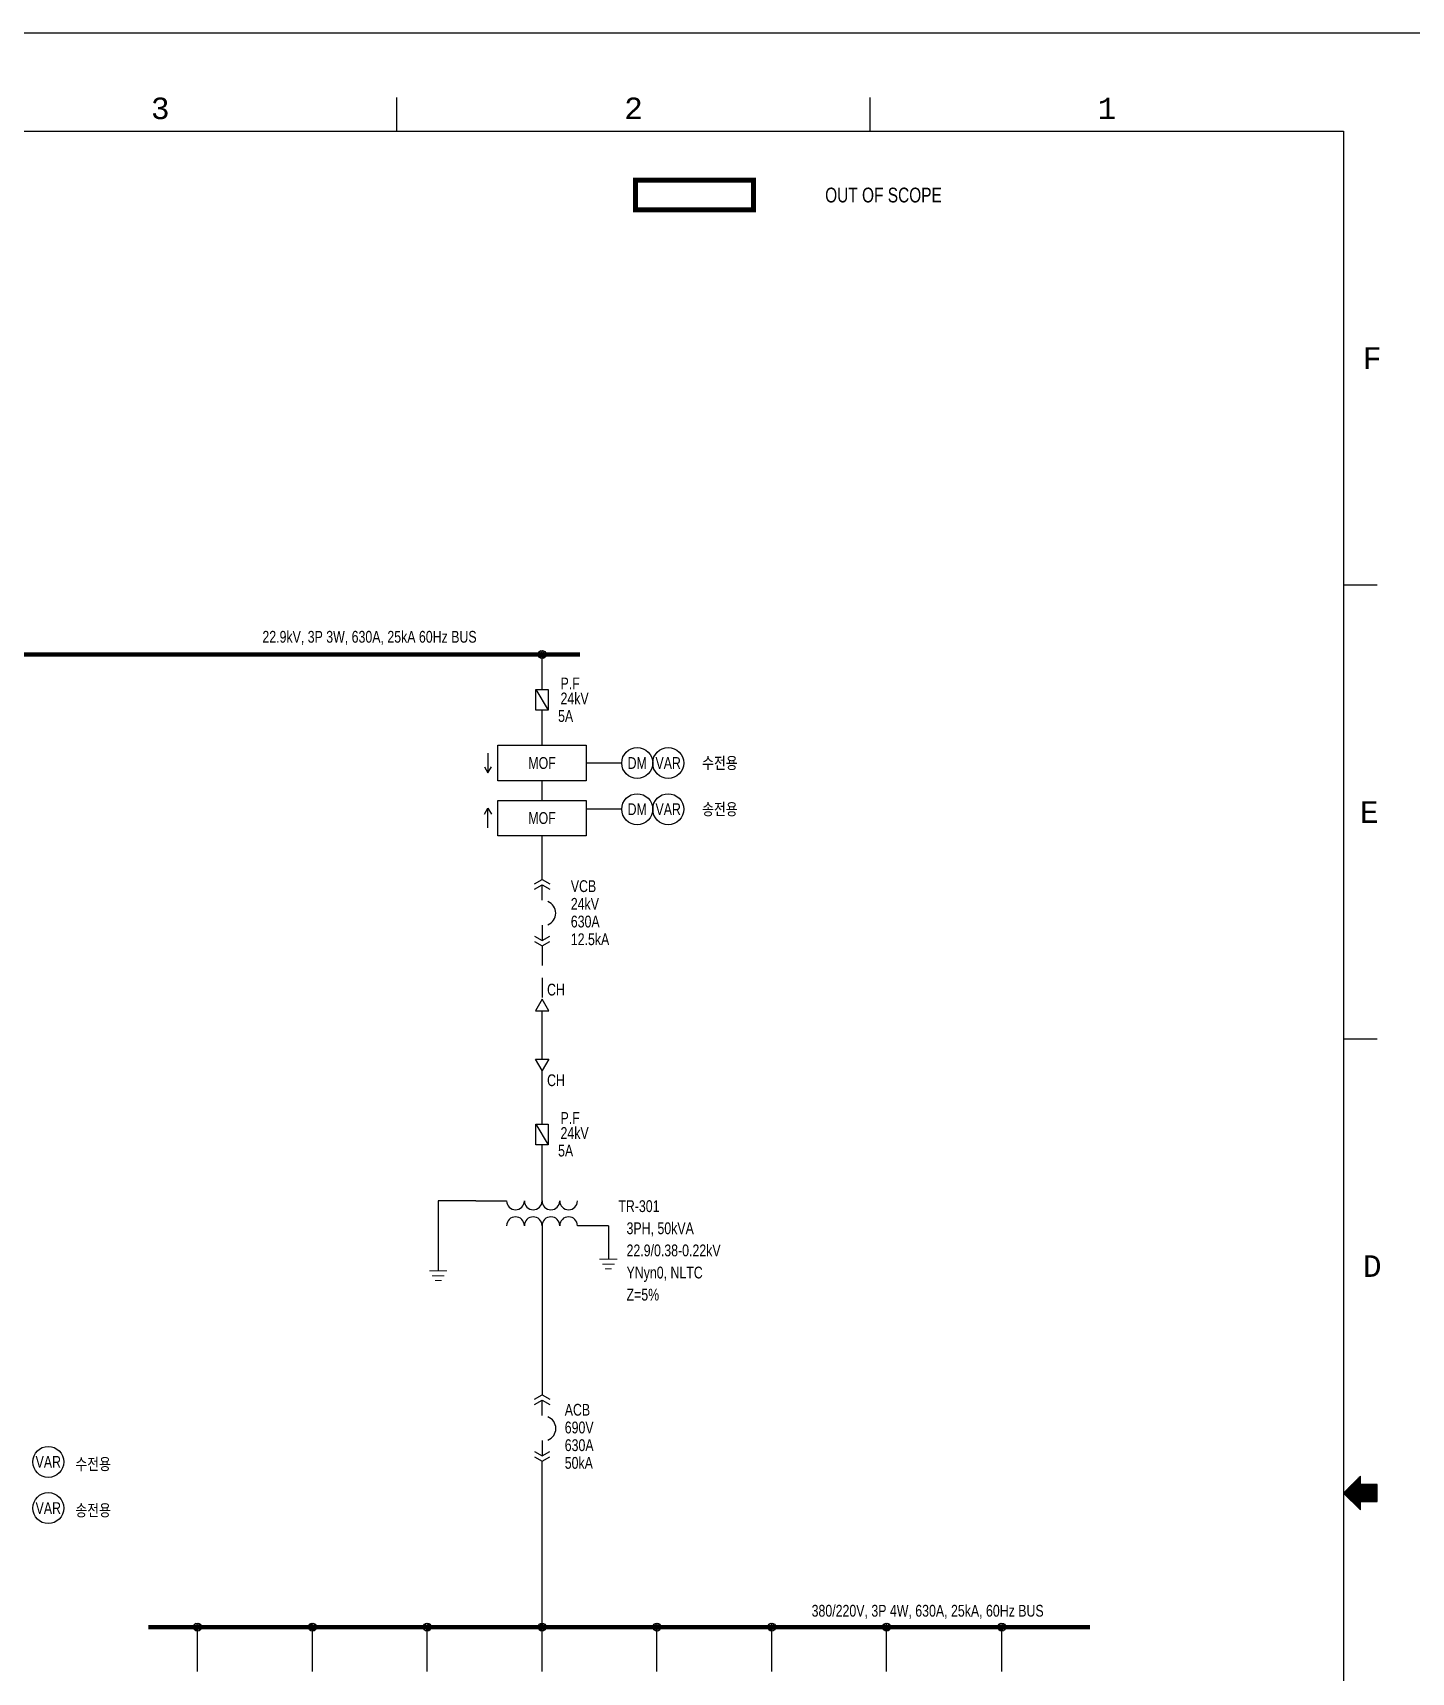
# Model space of a CAD drawing. Header units: feet. Extents: x 1 to 168002, y -59383 to 29717.
# Drawn here: x 111673 to 125689, y 13044 to 29717 of the extents above; entities that cross this region are included whole.
import ezdxf
from ezdxf.enums import TextEntityAlignment as Align
from ezdxf.lldxf.tags import DXFTag

# ---------------------------------------------------------------- set-up
doc = ezdxf.new("R2010")
doc.units = ezdxf.units.FT
doc.header["$LTSCALE"] = 50
doc.header["$MEASUREMENT"] = 0
for name, pattern in [('CONTINU', [0]), ('DASH', [3.25, 2, -1.25]), ('PHANTOMX2', [5, 2.5, -0.5, 0.5, -0.5, 0.5, -0.5])]:
    doc.linetypes.add(name, pattern=pattern)
doc.layers.get('0').update_dxf_attribs({"linetype": 'CONTINUOUS'})
doc.layers.add('Border', color=7, linetype='CONTINUOUS', lineweight=0)
for name, color, linetype in [('E-BUS', 6, 'CONTINUOUS'), ('E-Control', 7, 'CONTINUOUS'), ('E-PNL', 1, 'CEN50'), ('E-Pow', 4, 'CONTINUOUS'), ('E-SYM0', 3, 'CONTINUOUS'), ('E-SYM1', 3, 'CONTINUOUS'), ('E-SYM2', 3, 'CONTINUOUS'), ('E-Text-1', 2, 'CONTINUOUS'), ('E-Text-2', 4, 'CONTINUOUS'), ('TEXT', 7, 'CONTINUOUS'), ('WIRE', 3, 'CONTINUOUS')]:
    doc.layers.add(name, color=color, linetype=linetype)
doc.styles.add('TB-1$0$MONOTXT', font='monotxt_.ttf')
doc.styles.add('돋움', font='')
doc.styles.get('돋움').set_extended_font_data('Dotum')
tags = doc.linetypes.add('CEN50', pattern=[56, 50, -2, 2, -2]).pattern_tags.tags
tags[10:11] = [DXFTag(74, 4), DXFTag(75, 0), DXFTag(340, '0'), DXFTag(46, 1.0), DXFTag(50, 0.0), DXFTag(44, 0.0), DXFTag(45, 0.0)]
tags[8:9] = [DXFTag(74, 4), DXFTag(75, 0), DXFTag(340, '0'), DXFTag(46, 1.0), DXFTag(50, 0.0), DXFTag(44, 0.0), DXFTag(45, 0.0)]
tags[6:7] = [DXFTag(74, 4), DXFTag(75, 0), DXFTag(340, '0'), DXFTag(46, 1.0), DXFTag(50, 0.0), DXFTag(44, 0.0), DXFTag(45, 0.0)]
tags[4:5] = [DXFTag(74, 4), DXFTag(75, 0), DXFTag(340, '0'), DXFTag(46, 1.0), DXFTag(50, 0.0), DXFTag(44, 0.0), DXFTag(45, 0.0)]

# ---------------------------------------------------------------- blocks, each defined once
blk = doc.blocks.new('A$C06845E03')
at = {"layer": 'E-SYM0'}
for p, q in [((0, -4.7), (0, -1.2)), ((0, -10.3), (0, -13.8))]:
    blk.add_line(p, q, dxfattribs=at)
for points in [[(-1.73, -1), (0, 0), (1.73, -1)], [(-1.73, -2.2), (0, -1.2), (1.73, -2.2)], [(-1.73, -12.8), (0, -13.8), (1.73, -12.8)], [(-1.73, -14), (0, -15), (1.73, -14)]]:
    blk.add_lwpolyline(points, dxfattribs=at)
blk.add_arc((0.3, -7.6), 2.8, 290.9248, 69.0752, dxfattribs=at)
blk = doc.blocks.new('A$C004C2F88')
at = {"layer": 'E-SYM0'}
h = blk.add_hatch(dxfattribs=at)
h.set_pattern_fill('ANSI31', scale=0.1)
h.set_pattern_definition([(45, (-150.85967, -255), (-0.2245064, 0.2245064), [])])
edge = h.paths.add_edge_path()
edge.add_arc((0, 0), 0.9, 0, 360)
blk.add_circle((0, 0), 0.9, dxfattribs=at)
blk = doc.blocks.new('FORMAT')
at = {"layer": 'Border', "color": 0, "linetype": 'Continuous', "lineweight": 25}
for p, q in [((31375, 28700), (31375, 29041)), ((36187, 28700), (36187, 29041)), ((2500, 28700), (41000, 28700)), ((41000, 28700), (41000, 1000)), ((41343, 24083), (41000, 24083)), ((41343, 19467), (41000, 19467)), ((41171, 15021), (41000, 14850)), ((41171, 15006), (41156, 15006)), ((41171, 15016), (41166, 15016)), ((41171, 14936), (41171, 15021)), ((41000, 14850), (41171, 14679)), ((41343, 14849), (41001, 14849)), ((41343, 14859), (41009, 14859)), ((41343, 14840), (41010, 14840)), ((41343, 14869), (41019, 14869)), ((41343, 14879), (41029, 14879)), ((41343, 14889), (41039, 14889)), ((41343, 14898), (41048, 14898)), ((41343, 14908), (41058, 14908)), ((41343, 14918), (41068, 14918)), ((41343, 14928), (41078, 14928)), ((41171, 14938), (41088, 14938)), ((41171, 14947), (41097, 14947)), ((41171, 14957), (41107, 14957)), ((41171, 14967), (41117, 14967)), ((41171, 14977), (41127, 14977)), ((41171, 14986), (41137, 14986)), ((41171, 14996), (41146, 14996)), ((41343, 14936), (41171, 14936)), ((41343, 14764), (41343, 14936)), ((41343, 14830), (41020, 14830)), ((41343, 14820), (41030, 14820)), ((41343, 14810), (41040, 14810)), ((41343, 14801), (41050, 14801)), ((41343, 14791), (41059, 14791)), ((41343, 14781), (41069, 14781)), ((41343, 14771), (41079, 14771)), ((41171, 14761), (41089, 14761)), ((41171, 14752), (41098, 14752)), ((41171, 14742), (41108, 14742)), ((41171, 14732), (41118, 14732)), ((41171, 14722), (41128, 14722)), ((41171, 14712), (41138, 14712)), ((41171, 14703), (41147, 14703)), ((41171, 14693), (41157, 14693)), ((41171, 14683), (41167, 14683)), ((41171, 14679), (41171, 14764)), ((41171, 14764), (41343, 14764))]:
    blk.add_line(p, q, dxfattribs=at)
blk.add_lwpolyline([(0, 0), (0, 29700), (42000, 29700), (42000, 0)], close=True, dxfattribs=at)
at = {"layer": 'Border', "color": 0, "linetype": 'Continuous', "lineweight": 25, "style": 'TB-1$0$MONOTXT'}
for s, p in [('3', (28968, 29041)), ('2', (33780, 29041)), ('1', (38594, 29041))]:
    blk.add_text(s, height=219, dxfattribs=at).set_placement(p, align=Align.TOP_CENTER)
for s, p in [('F', (41196, 26392)), ('E', (41167, 21775)), ('D', (41196, 17158))]:
    blk.add_text(s, height=220, dxfattribs=at).set_placement(p, align=Align.MIDDLE_LEFT)
blk = doc.blocks.new('TITLE')
at = {"xscale": 0.01, "yscale": 0.01, "zscale": 0.01}
blk.add_blockref('FORMAT', (0, 0), dxfattribs=at)

msp = doc.modelspace()

# ---------------------------------------------------------------- linework, layer by layer
at = {"color": 6, "linetype": 'PHANTOMX2', "ltscale": 0.3, "const_width": 50, "elevation": 0.1}
msp.add_lwpolyline([(117801.5, 28216.7), (119001.5, 28216.7), (119001.5, 27916.7), (117801.5, 27916.7)], close=True, dxfattribs=at)
at = {"ltscale": 100, "elevation": 0.1}
for points in [[(116301.5, 22390.6), (116301.5, 22190.6)], [(116266.5, 22251.2), (116301.5, 22190.6), (116336.5, 22251.2)], [(116266.5, 21770.2), (116301.5, 21830.9), (116336.5, 21770.2)], [(116301.5, 21630.9), (116301.5, 21830.9)]]:
    msp.add_lwpolyline(points, dxfattribs=at)
at = {"layer": 'E-BUS', "const_width": 45, "elevation": 0.1}
for points in [[(89396.7, 23394), (117238, 23394.4)], [(112848.1, 13502.8), (122423.1, 13502.8)]]:
    msp.add_lwpolyline(points, dxfattribs=at)
at = {"layer": 'E-Control'}
for p, q in [((117661.5, 22290.6, 0.1), (117301.5, 22290.6, 0.1)), ((117661.5, 21820.9, 0.1), (117301.5, 21820.9, 0.1)), ((115795.6, 17836.7, 0.1), (115795.6, 17124.8, 0.1)), ((116176.5, 17836.7, 0.1), (115795.6, 17836.7, 0.1)), ((116176.5, 17836.7, 0.1), (116491.5, 17836.7, 0.1)), ((117526.5, 17585.4, 0.1), (117211.5, 17585.4, 0.1)), ((117526.5, 17585.4, 0.1), (117526.5, 17243.3, 0.1))]:
    msp.add_line(p, q, dxfattribs=at)
at = {"layer": 'E-Pow'}
for p, q in [((116851.5, 23037.3, 0.1), (116851.5, 23394.4, 0.1)), ((116851.5, 22470.6, 0.1), (116851.5, 22827.6, 0.1)), ((116851.5, 21910.9, 0.1), (116851.5, 22110.6, 0.1)), ((116851.5, 21105.7, 0.1), (116851.5, 21550.9, 0.1)), ((116851.5, 21105.7, 0.1), (116851.5, 21104, 0.1)), ((116851.5, 19279.4, 0.1), (116851.5, 19770.5, 0.1)), ((116851.5, 18617.9, 0.1), (116851.5, 19162.5, 0.1)), ((116851.5, 17836.7, 0.1), (116851.5, 18408.2, 0.1)), ((116851.5, 17585.4, 0.1), (116851.5, 15864.5, 0.1)), ((113348.1, 13052.8, 0.1), (113348.1, 13502.8, 0.1)), ((114515.9, 13052.8, 0.1), (114515.9, 13502.8, 0.1)), ((115683.7, 13052.8, 0.1), (115683.7, 13502.8, 0.1)), ((116851.5, 13052.8, 0.1), (116851.5, 13502.8, 0.1)), ((118019.3, 13052.8, 0.1), (118019.3, 13502.8, 0.1)), ((119187.1, 13052.8, 0.1), (119187.1, 13502.8, 0.1)), ((120355, 13052.8, 0.1), (120355, 13502.8, 0.1)), ((121526.1, 13052.8, 0.1), (121526.1, 13502.8, 0.1))]:
    msp.add_line(p, q, dxfattribs=at)
at = {"layer": 'E-Pow', "linetype": 'DASH', "ltscale": 2}
msp.add_line((116851.5, 20430.7, 0.1), (116851.5, 19887.4, 0.1), dxfattribs=at)
at = {"layer": 'E-Pow', "ltscale": 0.6}
msp.add_line((116851.5, 13502.8, 0.1), (116851.5, 15190.2, 0.1), dxfattribs=at)
at = {"layer": 'E-SYM0', "elevation": 0.1}
for points in [[(116851.5, 19887.4), (116784, 19770.5), (116919, 19770.5)], [(116851.5, 19162.5), (116784, 19279.4), (116919, 19279.4)]]:
    msp.add_lwpolyline(points, close=True, dxfattribs=at)
at = {"layer": 'E-SYM1', "color": 3, "linetype": 'Continuous', "lineweight": 13}
for p, q in [((117615.8, 17243.3, 0.1), (117437.2, 17243.3, 0.1)), ((117587.7, 17194.6, 0.1), (117465.3, 17194.6, 0.1)), ((115706.2, 17124.8, 0.1), (115884.9, 17124.8, 0.1)), ((115734.4, 17076.1, 0.1), (115856.8, 17076.1, 0.1)), ((115763.1, 17027.3, 0.1), (115828, 17027.3, 0.1)), ((117559, 17145.9, 0.1), (117494, 17145.9, 0.1))]:
    msp.add_line(p, q, dxfattribs=at)
at = {"layer": 'E-SYM1', "elevation": 0.1}
for points in [[(116401.5, 22470.6), (117301.5, 22470.6), (117301.5, 22110.6), (116401.5, 22110.6)], [(116401.5, 21910.9), (117301.5, 21910.9), (117301.5, 21550.9), (116401.5, 21550.9)]]:
    msp.add_lwpolyline(points, close=True, dxfattribs=at)
at = {"layer": 'E-SYM1'}
for centre, start, end in [((116581.5, 17836.7, 0.1), 180, 0), ((116581.5, 17585.4, 0.1), 0, 180), ((116761.5, 17836.7, 0.1), 180, 0), ((116761.5, 17585.4, 0.1), 0, 180), ((116941.5, 17836.7, 0.1), 180, 0), ((116941.5, 17585.4, 0.1), 0, 180), ((117121.5, 17836.7, 0.1), 180, 0), ((117121.5, 17585.4, 0.1), 0, 180)]:
    msp.add_arc(centre, 90, start, end, dxfattribs=at)
at = {"layer": 'E-SYM2'}
for centre in [(117819, 22290.6, 0.1), (118134, 22290.6, 0.1), (117819, 21820.9, 0.1), (118134, 21820.9, 0.1), (111831, 15183.1, 0.1), (111831, 14713.4, 0.1)]:
    msp.add_circle(centre, 157.5, dxfattribs=at)
at = {"layer": 'WIRE'}
for p, q in [((116789.8, 23037.3, 0.1), (116913.2, 22827.6, 0.1)), ((116789.8, 18617.9, 0.1), (116913.2, 18408.2, 0.1))]:
    msp.add_line(p, q, dxfattribs=at)
at = {"layer": 'WIRE', "elevation": 0.1}
for points in [[(116789.8, 23037.3), (116913.2, 23037.3), (116913.2, 22827.6), (116789.8, 22827.6)], [(116789.8, 18617.9), (116913.2, 18617.9), (116913.2, 18408.2), (116789.8, 18408.2)]]:
    msp.add_lwpolyline(points, close=True, dxfattribs=at)

# ---------------------------------------------------------------- block references
at = {"color": 7, "linetype": 'CONTINU', "ltscale": 100, "xscale": 100, "yscale": 100, "zscale": 100}
msp.add_blockref('TITLE', (84001.4, 16.7, 0.1), dxfattribs=at)
at = {"layer": 'E-PNL', "xscale": 45.00023775635822, "yscale": 45.00023775635822, "zscale": 45.00023775635822}
for p in [(116851.5, 23394.4, 0.1), (113348.1, 13502.8, 0.1), (114515.9, 13502.8, 0.1), (115683.7, 13502.8, 0.1), (116851.5, 13502.8, 0.1), (116851.5, 13502.8, 0.1), (118019.3, 13502.8, 0.1), (119187.1, 13502.8, 0.1), (119187.1, 13502.8, 0.1), (120355, 13502.8, 0.1), (121526.1, 13502.8, 0.1)]:
    msp.add_blockref('A$C004C2F88', p, dxfattribs=at)
at = {"layer": 'E-SYM1', "xscale": 45.00023775635822, "yscale": 45.00023775635822, "zscale": 45.00023775635822}
for p in [(116851.5, 21105.7, 0.1), (116852.7, 15865.2, 0.1)]:
    msp.add_blockref('A$C06845E03', p, dxfattribs=at)

# ---------------------------------------------------------------- texts
at = {"layer": 'E-SYM1', "color": 2, "style": '돋움', "width": 0.8}
for p in [(116851.5, 22290.6, 0.1), (116851.5, 21730.9, 0.1)]:
    msp.add_text('MOF', height=120, dxfattribs=at).set_placement(p, align=Align.MIDDLE_CENTER)
at = {"layer": 'E-SYM2', "color": 2, "style": '돋움', "width": 0.8}
for s, p in [('DM', (117819, 22290.6, 0.1)), ('VAR', (118134, 22290.6, 0.1)), ('DM', (117819, 21820.9, 0.1)), ('VAR', (118134, 21820.9, 0.1)), ('VAR', (111831, 15183.1, 0.1)), ('VAR', (111831, 14713.4, 0.1))]:
    msp.add_text(s, height=120, dxfattribs=at).set_placement(p, align=Align.MIDDLE_CENTER)
at = {"layer": 'E-Text-1', "style": '돋움', "width": 0.8}
for s, height, p in [('OUT OF SCOPE', 150, (119730.1, 28066.7, 0.1)), ('수전용', 120, (118479.2, 22290.6, 0.1)), ('송전용', 120, (118479.2, 21820.9, 0.1)), ('CH', 120, (116902.4, 19986.2, 0.1)), ('CH', 120, (116902.4, 19064.3, 0.1)), ('수전용', 120, (112106.5, 15160.9, 0.1)), ('송전용', 120, (112106.5, 14691.2, 0.1))]:
    msp.add_text(s, height=height, dxfattribs=at).set_placement(p, align=Align.MIDDLE_LEFT)
at = {"layer": 'E-Text-2', "style": '돋움', "width": 0.8}
for s, p in [('22.9kV, 3P 3W, 630A, 25kA 60Hz BUS', (114008.1, 23574.1, 0.1)), ('TR-301', (117627.2, 17783.9, 0.1)), ('380/220V, 3P 4W, 630A, 25kA, 60Hz BUS', (119592.3, 13669.2, -0.2))]:
    msp.add_text(s, height=120, dxfattribs=at).set_placement(p, align=Align.MIDDLE_LEFT)
at = {"layer": 'TEXT', "color": 2, "style": '돋움', "width": 0.8}
for s, p in [('24kV', (117039.3, 22887.3, 0.1)), ('P.F', (117039.3, 23039.9, 0.1)), ('5A', (117014.3, 22708.3, 0.1)), ('P.F', (117039.3, 18620.5, 0.1)), ('24kV', (117039.3, 18467.9, 0.1)), ('5A', (117014.3, 18288.9, 0.1))]:
    msp.add_text(s, height=120, dxfattribs=at).set_placement(p)
for s, p in [('VCB', (117144, 21038.2, 0.1)), ('24kV', (117144, 20858.2, 0.1)), ('630A', (117144, 20678.2, 0.1)), ('12.5kA', (117144, 20498.2, 0.1)), ('3PH, 50kVA', (117710.6, 17558.8, 0.1)), ('22.9/0.38-0.22kV', (117710.6, 17333.8, 0.1)), ('YNyn0, NLTC', (117710.6, 17108.8, 0.1)), ('Z=5%%%', (117710.6, 16883.8, 0.1)), ('ACB', (117082.2, 15713, 0.1)), ('690V', (117082.2, 15533, 0.1)), ('630A', (117082.2, 15353, 0.1)), ('50kA', (117082.2, 15173, 0.1))]:
    msp.add_text(s, height=120, dxfattribs=at).set_placement(p, align=Align.MIDDLE_LEFT)

doc.saveas('drawing.dxf')
